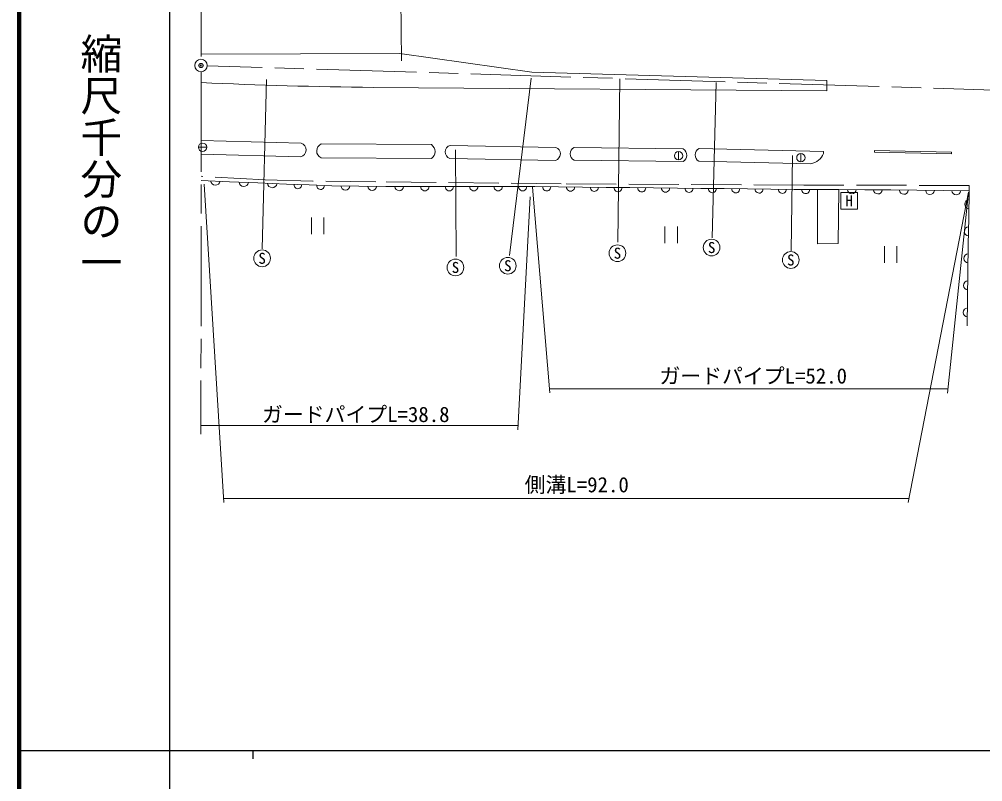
# Model space of a CAD drawing. Units: millimetres, scale not verified. Extents: x 40000 to 680000, y 20000 to 380000.
# Drawn here: x 40000 to 155489, y 201258 to 292630 of the extents above; entities that cross this region are included whole.
import ezdxf
from ezdxf.enums import TextEntityAlignment as Align

# ---------------------------------------------------------------- set-up
doc = ezdxf.new("R2010")
doc.units = ezdxf.units.MM
doc.header["$LTSCALE"] = 1000
doc.header["$PDMODE"] = 32
doc.header["$PDSIZE"] = 500
doc.linetypes.add('CHAIN', pattern=[18.5, 12, -1.5, 3.5, -1.5])
doc.linetypes.add('DASHED', pattern=[7.5, 6, -1.5])
for name, color, linetype, lineweight in [('M-BGD', 7, 'Continuous', 13), ('M-BGD-EXST', 7, 'Continuous', 13), ('M-BMK', 2, 'CHAIN', 13), ('M-BMK-SRVR', 3, 'Continuous', 13), ('M-STR-HTXT', 7, 'Continuous', 13), ('M-STR-STRD', 7, 'Continuous', 13), ('M-TTL', 2, 'Continuous', 140), ('M-TTL-BAND', 7, 'Continuous', 25)]:
    doc.layers.add(name, color=color, linetype=linetype, lineweight=lineweight)
doc.layers.add('M-OTRS', color=6, linetype='Continuous')
doc.styles.add('@ＭＳ ゴシック', font='')
doc.styles.add('ＭＳ ゴシック', font='')
doc.styles.get('@ＭＳ ゴシック').set_extended_font_data('@MS Gothic')
doc.styles.get('ＭＳ ゴシック').set_extended_font_data('MS Gothic')

msp = doc.modelspace()

# ---------------------------------------------------------------- linework, layer by layer
at = {"layer": 'M-BGD'}
for p, q in [((73787, 277785), (61796, 278109)), ((89408, 277605), (76199, 277697)), ((104319, 277281), (91641, 277519)), ((119589, 277088), (106530, 277254)), ((73742, 276136), (61795, 276459)), ((76187, 276027), (89397, 275935)), ((121505, 277141), (136415, 276784)), ((136409, 276545), (136415, 276784)), ((142516, 276918), (142511, 276718)), ((142511, 276718), (151738, 276504)), ((151743, 276704), (142516, 276918)), ((151738, 276504), (151743, 276704)), ((91612, 275949), (104290, 275711)), ((106511, 275735), (119570, 275568)), ((121468, 275621), (134878, 275301)), ((65205, 273167), (61793, 273313)), ((68616, 273022), (65205, 273167)), ((72028, 272876), (68616, 273022)), ((74754, 272779), (72028, 272876)), ((77481, 272683), (74754, 272779)), ((80704, 272646), (77481, 272683)), ((83926, 272608), (80704, 272646)), ((87149, 272571), (83926, 272608)), ((90081, 272571), (87149, 272571)), ((93013, 272571), (90081, 272571)), ((95945, 272571), (93013, 272571)), ((98877, 272571), (95945, 272571)), ((101809, 272571), (98877, 272571)), ((104656, 272541), (101809, 272571)), ((153855, 272063), (153858, 272709)), ((107503, 272512), (104656, 272541)), ((110350, 272482), (107503, 272512)), ((113197, 272452), (110350, 272482)), ((116044, 272423), (113197, 272452)), ((118890, 272393), (116044, 272423)), ((121688, 272364), (118890, 272393)), ((124486, 272335), (121688, 272364)), ((127284, 272307), (124486, 272335)), ((130081, 272278), (127284, 272307)), ((132879, 272249), (130081, 272278)), ((135677, 272220), (132879, 272249)), ((141363, 272209), (138240, 272245)), ((144486, 272172), (141363, 272209)), ((147609, 272136), (144486, 272172)), ((150732, 272100), (147609, 272136)), ((153855, 272063), (150732, 272100)), ((153809, 268827), (153855, 272063)), ((153763, 265591), (153809, 268827)), ((153717, 262355), (153763, 265591)), ((153671, 259118), (153717, 262355)), ((153625, 255882), (153671, 259118))]:
    msp.add_line(p, q, dxfattribs=at)
at = {"layer": 'M-BGD', "linetype": 'DASHED'}
msp.add_lwpolyline([(153858, 272709), (134059, 272765), (104965, 272921), (82748, 273156), (75180, 273223), (69479, 273389), (61793, 273812)], dxfattribs=at)
at = {"layer": 'M-BGD'}
msp.add_lwpolyline([(135677, 272220), (135690, 265738), (138176, 265757), (138240, 272245)], close=True, dxfattribs=at)
for centre, radius, start, end in [((73510, 276967), 864, 285.6357, 71.26788), ((76563, 276859), 913, 113.51651, 245.68683), ((88826, 276774), 1015, 304.21666, 54.98669), ((91884, 276729), 826, 107.07331, 250.77342), ((104024, 276501), 834, 288.61678, 69.22993), ((106863, 276490), 834, 113.54407, 244.99259), ((119131, 276333), 882, 299.77949, 58.75642), ((121873, 276372), 853, 115.61342, 241.64593), ((134460, 277379), 2120, 281.36252, 336.83193), ((63502, 273314), 574, 184.95329, 350.16132), ((66914, 273168), 574, 184.95329, 350.16132), ((70325, 273023), 574, 184.95329, 350.16132), ((73389, 272785), 457, 172.54049, 3.40143), ((76116, 272688), 457, 172.53982, 3.40206), ((79093, 272703), 538, 183.44124, 355.23501), ((82315, 272666), 538, 183.44014, 355.23504), ((85538, 272628), 538, 183.44067, 355.23452), ((88615, 272560), 489, 178.68803, 1.31197), ((91547, 272560), 489, 178.68803, 1.31197), ((94479, 272560), 489, 178.68861, 1.31139), ((97411, 272560), 489, 178.68861, 1.31139), ((100343, 272560), 489, 178.68861, 1.31139), ((103233, 272531), 475, 176.40483, 2.39972), ((106079, 272502), 475, 176.40423, 2.40031), ((108926, 272472), 475, 176.40423, 2.40031), ((111773, 272442), 475, 176.40422, 2.40033), ((114620, 272413), 475, 176.40424, 2.40151), ((117467, 272383), 475, 176.40486, 2.4009), ((120289, 272346), 467, 175.41583, 3.40336), ((123087, 272317), 467, 175.41644, 3.40276), ((125884, 272288), 467, 175.41701, 3.40341), ((128682, 272260), 467, 175.41644, 3.40276), ((131480, 272231), 467, 175.41762, 3.40281), ((134278, 272202), 467, 175.41644, 3.40276), ((139802, 272248), 521, 181.63911, 357.029), ((142925, 272212), 521, 181.63912, 357.02899), ((146048, 272175), 521, 181.6397, 357.02733), ((149171, 272139), 521, 181.63915, 357.02786), ((152294, 272103), 521, 181.64027, 357.02785), ((153873, 270445), 541, 93.52947, 264.84008), ((153827, 267208), 541, 93.53116, 264.83841), ((153781, 263972), 541, 93.53062, 264.83894), ((153735, 260736), 541, 93.53063, 264.83892), ((153689, 257500), 541, 93.53007, 264.83844)]:
    msp.add_arc(centre, radius, start, end, dxfattribs=at)
at = {"layer": 'M-BGD-EXST'}
for p, q in [((85837, 287650), (85617, 306673)), ((69623, 285395), (69126, 265122)), ((101365, 285580), (98760, 264305)), ((111994, 285485), (111738, 265938)), ((123526, 285054), (123046, 266453)), ((61467, 277295), (62467, 277295)), ((92297, 276967), (92361, 264209)), ((119023, 276779), (119023, 275779)), ((132675, 276290), (132521, 264899)), ((133686, 276543), (133686, 275543)), ((75024, 268881), (75024, 266881)), ((76524, 268881), (76524, 266881)), ((117389, 267814), (117389, 265814)), ((118889, 267814), (118889, 265814)), ((143704, 265454), (143704, 263454)), ((145204, 265454), (145204, 263454))]:
    msp.add_line(p, q, dxfattribs=at)
msp.add_lwpolyline([(138475, 269889), (140475, 269889), (140475, 271889), (138475, 271889)], close=True, dxfattribs=at)
for centre, radius in [((61967, 277295), 500), ((119023, 276279), 500), ((133686, 276043), 500), ((122993, 265274), 1000), ((69109, 263982), 1000), ((111703, 264597), 1000), ((132480, 263782), 1000), ((92288, 262887), 1000), ((98562, 263095), 1000)]:
    msp.add_circle(centre, radius, dxfattribs=at)
at = {"layer": 'M-BMK'}
for p, q in [((61815, 318655), (61800, 287837)), ((161585, 283989), (62528, 287064)), ((61799, 286338), (61779, 242909))]:
    msp.add_line(p, q, dxfattribs=at)
at = {"layer": 'M-BMK-SRVR'}
msp.add_circle((61778, 287088), 750, dxfattribs=at)
at = {"layer": 'M-OTRS'}
msp.add_point((61778, 287088), dxfattribs=at)
at = {"layer": 'M-STR-HTXT'}
for p, q in [((62150, 272888), (64505, 234705)), ((101540, 272493), (103616, 247844)), ((153766, 271921), (146556, 234715)), ((153766, 271921), (151271, 247839)), ((101223, 271347), (99759, 243448)), ((103574, 248342), (151323, 248336)), ((61779, 243941), (99785, 243948)), ((146651, 235206), (64475, 235204))]:
    msp.add_line(p, q, dxfattribs=at)
at = {"layer": 'M-STR-STRD'}
msp.add_lwpolyline([(61801, 288460), (85612, 288521), (101444, 286286), (136804, 285301), (136804, 284053), (82416, 284468)], dxfattribs=at)
msp.add_arc((87762, 846180), 561737, 267.35086, 269.45473, dxfattribs=at)
at = {"layer": 'M-TTL'}
msp.add_line((40000, 380000), (40000, 20000), dxfattribs=at)
at = {"layer": 'M-TTL-BAND'}
for p, q in [((58000, 370000), (58000, 20000)), ((40000, 205000), (579000, 205000)), ((68000, 205000), (68000, 204000))]:
    msp.add_line(p, q, dxfattribs=at)

# ---------------------------------------------------------------- texts
at = {"layer": 'M-BGD-EXST', "style": 'ＭＳ ゴシック'}
for s, p in [('H', (139475, 270889)), ('S', (122993, 265274)), ('S', (69109, 263982)), ('S', (111703, 264597)), ('S', (92288, 262887)), ('S', (98562, 263095)), ('S', (132480, 263782))]:
    msp.add_text(s, height=1320, dxfattribs=at).set_placement(p, align=Align.MIDDLE_CENTER)
at = {"layer": 'M-STR-HTXT', "style": 'ＭＳ ゴシック'}
for s, p in [('ガードパイプL=52.0', (127981, 249891)), ('ガードパイプL=38.8', (80335, 245278)), ('側溝L=92.0', (106824, 236856))]:
    msp.add_text(s, height=1833, dxfattribs=at).set_placement(p, align=Align.MIDDLE_CENTER)
at = {"layer": 'M-TTL-BAND', "style": '@ＭＳ ゴシック'}
msp.add_text('縮尺千分の一', height=3666, rotation=270, dxfattribs=at).set_placement((49777, 261030), align=Align.MIDDLE_RIGHT)

doc.saveas('drawing.dxf')
